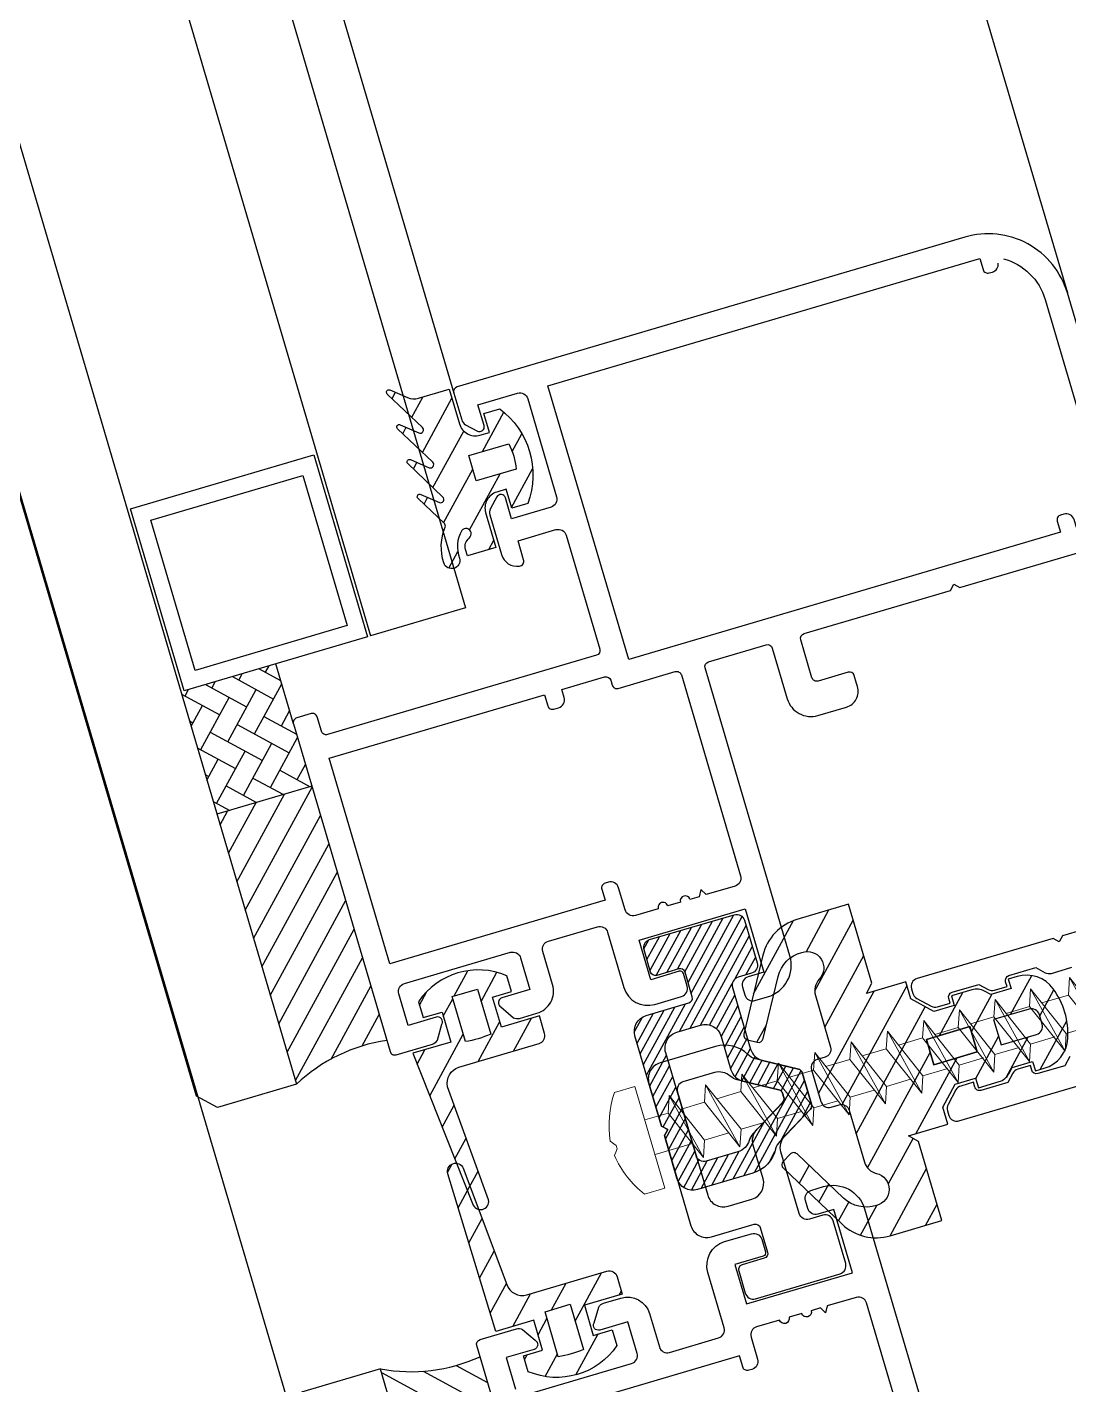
# Model space of a CAD drawing. Header units: millimetres. Extents: x 62878 to 70819, y -67946 to -61850.
# Drawn here: x 64188.28 to 64194.6, y -65670.91 to -65662.67 of the extents above; entities that cross this region are included whole.
import ezdxf

# ---------------------------------------------------------------- set-up
doc = ezdxf.new("R2010")
doc.units = ezdxf.units.MM
doc.layers.add('alan hesabı1', color=7, linetype='Continuous', plot=False)
doc.layers.add('DOGRAMA', color=171, linetype='Continuous', lineweight=0)
pattern_1 = [(61.42665841833924, (64234.8001334981, -65771.43461315526), (0.1394151397588898, -0.07592747398675415), [])]

# ---------------------------------------------------------------- blocks, each defined once
blk = doc.blocks.new('a2we')
at = {"lineweight": 5, "ltscale": 0.5}
for p, q in [((-196.0144480926461, -415.2868589025547), (-196.5925912144022, -417.2488821181558)), ((-196.0144480926461, -415.2868589025547), (-195.4639709594615, -417.7110762494052)), ((-197.5747968978259, -417.6063757508618), (-196.5747276986959, -417.2423803302317)), ((-196.5747276986959, -417.2423803302317), (-194.1582851917165, -418.2620245979042)), ((-194.1582851917165, -418.2620245979042), (-197.5747968978259, -417.6063757508618)), ((-195.1583543907882, -418.6260200186506), (-197.5747968978259, -417.6063757508618)), ((-196.8896500078097, -417.895480952812), (-197.0961171580722, -418.3448917148726)), ((-197.1143788935161, -419.7428166739272), (-197.1143788935161, -418.4283854465556)), ((-194.1582851917165, -418.2620245979042), (-195.1583543907882, -418.6260200186506)), ((-195.1583543907882, -418.6260200186506), (-194.9264251741961, -419.2953524503964)), ((-198.1144480926461, -420.1068120946153), (-197.1143788935161, -419.7428166739268)), ((-197.1143788935161, -419.7428166739268), (-193.9153324771005, -421.0399975355008)), ((-197.1143788935161, -419.7428166739268), (-193.9153324771005, -421.0399975355008)), ((-194.9154016761394, -420.634479622855), (-194.9154016761394, -419.3608343693425)), ((-194.9154016761721, -421.4039929561312), (-198.1144480926461, -420.1068120946153)), ((-193.9153324771005, -421.0399975355008), (-198.1144480926461, -420.1068120946153)), ((-197.1143788935161, -422.2969096404012), (-197.1143788935162, -420.512330007273)), ((-193.9153324771005, -421.0399975355008), (-194.9154016761721, -421.4039929561312)), ((-194.9154016761721, -423.1885725893157), (-194.9154016761721, -421.4039929561312)), ((-198.1144480926461, -422.6609050610894), (-197.1143788935161, -422.2969096404012)), ((-197.1143788935161, -422.2969096404012), (-193.9153324771005, -423.594090501975)), ((-197.1143788935161, -422.2969096404012), (-193.9153324771005, -423.594090501975)), ((-194.9154016761721, -423.9580859226053), (-198.1144480926461, -422.6609050610894)), ((-193.9153324771005, -423.594090501975), (-198.1144480926461, -422.6609050610894)), ((-197.1143788935161, -424.8510026068752), (-197.1143788935162, -423.0664229737469)), ((-193.9153324771005, -423.594090501975), (-194.9154016761721, -423.9580859226053)), ((-194.9154016761721, -425.7426655557898), (-194.9154016761721, -423.9580859226053)), ((-198.1144480926461, -425.2149980275636), (-197.1143788935161, -424.8510026068752)), ((-194.9154016761721, -426.5121788890793), (-198.1144480926461, -425.2149980275636)), ((-193.9153324771005, -426.1481834684492), (-198.1144480926461, -425.2149980275636)), ((-197.1143788935161, -424.8510026068752), (-193.9153324771005, -426.1481834684492)), ((-197.1143788935161, -424.8510026068752), (-193.9153324771005, -426.1481834684492)), ((-197.1143788935161, -427.3050955733496), (-197.1143788935162, -425.6205159402211)), ((-193.9153324771005, -426.1481834684492), (-194.9154016761721, -426.5121788890793)), ((-194.9154016761721, -428.1967585222638), (-194.9154016761721, -426.5121788890793)), ((-198.1144480926461, -427.669090994038), (-197.1143788935161, -427.3050955733496)), ((-194.9154016761721, -428.9662718555534), (-198.1144480926461, -427.669090994038)), ((-193.9153324771005, -428.6022764349236), (-198.1144480926461, -427.669090994038)), ((-197.1143788935161, -427.3050955733496), (-193.9153324771005, -428.6022764349236)), ((-197.1143788935161, -427.3050955733496), (-193.9153324771005, -428.6022764349236)), ((-197.1143788935161, -429.5591885398237), (-197.1143788935161, -428.0237477951896)), ((-193.9153324771005, -428.6022764349236), (-194.9154016761721, -428.9662718555534)), ((-198.1144480926461, -429.9231839605702), (-197.1143788935161, -429.5591885398237)), ((-197.1143788935161, -429.5591885398237), (-193.9153324771005, -430.8563694013976)), ((-197.1143788935161, -429.5591885398237), (-193.9153324771005, -430.8563694013976)), ((-194.9154016761721, -430.450851488738), (-194.9154016761721, -428.9662718555534)), ((-194.9154016761721, -431.2203648220857), (-198.1144480926461, -429.9231839605702)), ((-193.9153324771005, -430.8563694013976), (-198.1144480926461, -429.9231839605702)), ((-197.1143788935161, -431.8132815063559), (-197.1143788935161, -430.2778407616635)), ((-193.9153324771005, -430.8563694013976), (-194.9154016761721, -431.2203648220857)), ((-194.9154016761721, -432.7049444552304), (-194.9154016761721, -431.2203648220857)), ((-198.1144480926461, -432.177276926986), (-197.1143788935161, -431.8132815063559)), ((-194.9154016761721, -433.4744577885599), (-198.1144480926461, -432.177276926986)), ((-193.9153324771005, -433.1104623678716), (-198.1144480926461, -432.177276926986)), ((-197.1143788935161, -431.8132815063559), (-193.9153324771005, -433.1104623678716)), ((-197.1143788935161, -431.8132815063559), (-193.9153324771005, -433.1104623678716)), ((-197.1143788935161, -434.0673744728301), (-197.1143788935161, -432.5319337281958)), ((-193.9153324771005, -433.1104623678716), (-194.9154016761721, -433.4744577885599)), ((-194.9154016761721, -434.9590374217446), (-194.9154016761721, -433.4744577885599)), ((-198.1144480926461, -434.4313698935184), (-197.1143788935161, -434.0673744728301)), ((-194.9154016761721, -435.7285507550341), (-198.1144480926461, -434.4313698935184)), ((-193.9153324771005, -435.364555334404), (-198.1144480926461, -434.4313698935184)), ((-197.1143788935161, -434.0673744728301), (-193.9153324771005, -435.364555334404)), ((-197.1143788935161, -434.0673744728301), (-193.9153324771005, -435.364555334404)), ((-197.1143788935161, -436.3642339800811), (-197.1143788935161, -434.7860266946118)), ((-193.9153324771005, -435.364555334404), (-194.9154016761721, -435.7285507550341)), ((-194.9154016761721, -437.2558969289955), (-194.9154016761721, -435.7285507550341)), ((-198.1144480926461, -436.7282294008277), (-197.1143788935161, -436.3642339800811)), ((-194.9154016761721, -438.0254102623434), (-198.1144480926461, -436.7282294008277)), ((-193.9153324771005, -437.6614148416551), (-198.1144480926461, -436.7282294008277)), ((-197.1143788935161, -436.3642339800811), (-193.9153324771005, -437.6614148416551)), ((-197.1143788935161, -436.3642339800811), (-193.9153324771005, -437.6614148416551)), ((-197.1143788935161, -438.6610934873901), (-197.1143788935161, -437.1337473134849)), ((-193.9153324771005, -437.6614148416551), (-194.9154016761721, -438.0254102623434)), ((-198.1144480926461, -439.0250889080787), (-197.1143788935161, -438.6610934873901)), ((-197.1143788935161, -438.6610934873901), (-193.9153324771005, -439.9582743489061)), ((-197.1143788935161, -438.6610934873901), (-193.9153324771005, -439.9582743489061)), ((-194.9154016761721, -439.5527564362646), (-194.9154016761721, -438.0254102623434)), ((-194.9154016761721, -440.3222697695944), (-198.1144480926461, -439.0250889080787)), ((-193.9153324771005, -439.9582743489061), (-198.1144480926461, -439.0250889080787)), ((-197.1143788935161, -440.9579529946993), (-197.1143788935161, -439.430606820736)), ((-193.9153324771005, -439.9582743489061), (-194.9154016761721, -440.3222697695944)), ((-194.9154016761721, -441.849615943574), (-194.9154016761721, -440.3222697695944)), ((-198.1144480926461, -441.3219484153295), (-197.1143788935161, -440.9579529946993)), ((-197.1143788935161, -440.9579529946993), (-193.9153324771005, -442.2551338562151)), ((-194.9154016761721, -442.6191292769035), (-198.1144480926461, -441.3219484153295)), ((-193.9153324771005, -442.2551338562151), (-198.1144480926461, -441.3219484153295)), ((-197.1143788935161, -443.2537258831643), (-197.1143788935161, -441.7274663280053)), ((-193.9153324771005, -442.2551338562151), (-194.9154016761721, -442.6191292769035)), ((-194.9154016761721, -444.1453888320787), (-194.9154016761721, -442.6191292769035)), ((-198.1144480926461, -443.6177213039109), (-197.1143788935161, -443.2537258831643)), ((-194.9154016761721, -444.9149021654266), (-198.1144480926461, -443.6177213039109)), ((-193.9153324771005, -444.5509067447383), (-198.1144480926461, -443.6177213039109)), ((-197.1143788935161, -443.2537258831643), (-193.9153324771005, -444.5509067447383)), ((-197.1143788935161, -445.5538642814245), (-197.1143788935161, -444.0232392165685)), ((-193.9153324771005, -444.5509067447383), (-194.9154016761721, -444.9149021654266)), ((-194.9154016761721, -446.4455272302989), (-194.9154016761721, -444.9149021654266)), ((-198.1144480926461, -445.9178597020545), (-197.1143788935161, -445.5538642814245)), ((-193.9153324771005, -446.8510451429402), (-198.1144480926461, -445.9178597020545)), ((-194.9154016761721, -447.2150405636282), (-198.1144480926461, -445.9178597020545)), ((-197.1143788935161, -445.5538642814245), (-193.9153324771005, -446.8510451429402)), ((-197.1143788935161, -445.5538642814245), (-193.9153324771005, -446.8510451429402)), ((-197.1143788935161, -447.8540026795677), (-197.1143788935161, -446.3233776147298)), ((-193.9153324771005, -446.8510451429402), (-194.9154016761721, -447.2150405636282)), ((-194.9154016761721, -448.7456656284821), (-194.9154016761721, -447.2150405636282)), ((-197.1143788935161, -447.8540026795677), (-198.1144480926461, -448.2179981003141)), ((-194.9154016761721, -449.5151789618299), (-198.1144480926461, -448.2179981003141)), ((-198.1144480926461, -448.2179981003141), (-193.9153324771005, -449.1511835411412)), ((-193.9153324771005, -449.1511835411412), (-197.1143788935161, -447.8540026795677)), ((-197.1143788935161, -450.1541410778275), (-197.1143788935161, -448.6235160129718)), ((-193.9153324770423, -449.1511835411412), (-194.9154016761721, -449.5151789618299)), ((-198.1144480926461, -450.5181364984577), (-197.1143788935161, -450.1541410778275)), ((-197.1143788935161, -450.1541410778275), (-193.9153324770423, -451.4513219393434)), ((-194.9154016761723, -451.0458040266858), (-194.9154016761721, -449.5151789618299)), ((-194.9154016761721, -451.8153173600317), (-198.1144480926461, -450.5181364984577)), ((-193.9153324770423, -451.4513219393434), (-198.1144480926461, -450.5181364984577)), ((-197.1143788935161, -453.2868589025547), (-197.1143788935162, -450.9236544111328)), ((-193.9153324770423, -451.4513219393434), (-194.9154016761721, -451.8153173600317)), ((-194.9154016761721, -453.2868589025547), (-194.9154016761721, -451.8153173600317)), ((-192.7980524524961, -453.2868589025547), (-199.230843732796, -453.2868589025547)), ((-199.230843732796, -454.5827171301502), (-199.230843732796, -453.2868589025547)), ((-192.7980524524961, -454.5827171301502), (-192.7980524524961, -453.2868589025547))]:
    blk.add_line(p, q, dxfattribs=at)
blk.add_lwpolyline([(-196.4690204826777, -455.6637351848848), (-196.1125089353335, -455.3998333582319), (-195.9163872499585, -455.3998333582319), (-195.5598757026143, -455.6637351848848)], dxfattribs=at)
for centre, radius, start, end in [((-196.9143788935627, -418.4283854465556), 0.2, 155.3251238657465, 180), ((-195.115401676151, -419.3608343693425), 0.2, 0, 19.11162363728389), ((-195.6603624057317, -449.5292358589606), 6.187568978619671, 234.757305859688, 262.4904896380407), ((-196.3685337795604, -449.5292358589606), 6.187568978619673, 277.5095103619591, 305.2426941403116)]:
    blk.add_arc(centre, radius, start, end, dxfattribs=at)

msp = doc.modelspace()

# ---------------------------------------------------------------- hatches: boundary and pattern name
at = {"layer": 'DOGRAMA', "lineweight": -2}
h = msp.add_hatch(dxfattribs=at)
h.set_pattern_fill('ANSI31', color=256, scale=0.05, angle=433.5057849383392, style=0)
h.set_pattern_definition(pattern_1)
edge = h.paths.add_edge_path(flags=16)
edge.add_arc((64190.84620351657, -65665.38901606979), 0.3999999999720696, 4.889699399262383, 27.963617464893787, ccw=False)
edge.add_line((64191.24474777106, -65665.35492095003), (64191.00311208888, -65665.42616038177))
edge.add_line((64191.00311208888, -65665.42616038177), (64190.95786604519, -65665.27269118118))
edge.add_line((64190.95786604519, -65665.27269118118), (64191.19950172732, -65665.20145174947))
edge = h.paths.add_edge_path()
edge.add_arc((64190.84620351651, -65665.38901606969), 0.4999999999903611, -20.443239230721986, 53.296556061286026, ccw=False)
edge.add_line((64191.3147128499, -65665.56365571155), (64191.21879459958, -65665.5919344889))
edge.add_line((64191.21879459958, -65665.5919344889), (64191.18486006678, -65665.4768325884))
edge.add_line((64191.18486006678, -65665.4768325884), (64191.12730911657, -65665.49379985481))
edge.add_arc((64191.1555878939, -65665.58971810518), 0.1000000000071299, 106.4266584224305, 196.4266584252503)
edge.add_line((64191.05966964352, -65665.61799688252), (64191.12188295362, -65665.82901703329))
edge.add_line((64191.12188295362, -65665.82901703329), (64190.94923010292, -65665.87991883249))
edge.add_line((64190.94923010292, -65665.87991883249), (64190.93806581292, -65665.84205088807))
edge.add_arc((64191.00041267565, -65665.82366968284), 0.06499999998459835, 128.0173228915248, 196.4266583965452, ccw=False)
edge.add_arc((64190.940245785, -65665.74670754836), 0.03268943073125965, 308.0173229249576, 501.8569375548964)
edge.add_arc((64191.08798071317, -65665.82460598298), 0.1992591642334622, 150.5104368711964, 200.7763440307139)
edge.add_arc((64190.85333579849, -65665.90816139008), 0.05002797725108533, -162.60118294275355, 14.912053354129284, ccw=False)
edge.add_arc((64191.11420077985, -65665.8266035341), 0.3233450412622684, 158.040995521638, 197.3673056766212, ccw=False)
edge.add_arc((64190.79576485456, -65665.69821202806), 0.01999999996547533, 338.0409956223329, 406.4266585003317)
edge.add_line((64190.80955050508, -65665.68372217512), (64190.65013435256, -65665.53205359835))
edge.add_arc((64190.6604735905, -65665.52118620863), 0.01500000001554592, 66.42665839483561, 226.4266584128, ccw=False)
edge.add_line((64190.6664724299, -65665.50743797507), (64190.77932124912, -65665.55667789672))
edge.add_arc((64190.78731970165, -65665.53834691865), 0.01999999999619846, 246.4266584211192, 406.4266584384582)
edge.add_line((64190.80110535222, -65665.5238570657), (64190.58792104248, -65665.32103344756))
edge.add_arc((64190.59826028042, -65665.31016605784), 0.01500000001554592, 66.42665841706503, 226.4266584128, ccw=False)
edge.add_line((64190.60425911983, -65665.29641782427), (64190.71710793905, -65665.3456577459))
edge.add_arc((64190.7251063916, -65665.32732676783), 0.0200000000020181, 246.42665838291, 406.4266583795205)
edge.add_line((64190.73889204218, -65665.31283691489), (64190.52570773239, -65665.11001329675))
edge.add_arc((64190.53604697033, -65665.09914590704), 0.01500000001554592, 66.42665844253781, 226.4266584128, ccw=False)
edge.add_line((64190.54204580973, -65665.08539767347), (64190.65489462894, -65665.13463759507))
edge.add_arc((64190.66289308148, -65665.11630661701), 0.01999999998577074, 246.4266583853426, 406.4266583809883)
edge.add_line((64190.67667873204, -65665.10181676409), (64190.4634944223, -65664.89899314592))
edge.add_arc((64190.47383366023, -65664.88812575622), 0.01499999999998798, 66.42665842030851, 226.4266583946219, ccw=False)
edge.add_line((64190.47983249963, -65664.87437752266), (64190.5851235527, -65664.92031972426))
edge.add_arc((64190.62511581537, -65664.82866483391), 0.09999999998972176, 246.4266584096565, 286.4266584127923)
edge.add_line((64190.65339459267, -65664.92458308427), (64190.83909518043, -65664.86983452964))
edge.add_line((64190.83909518043, -65664.86983452964), (64190.90130849052, -65665.08085468043))
edge.add_arc((64190.99722674087, -65665.05257590312), 0.09999999999111438, 196.4266584207896, 286.4266584247883)
edge.add_line((64191.0255055182, -65665.14849415347), (64191.08305646843, -65665.13152688711))
edge.add_line((64191.08305646843, -65665.13152688711), (64191.04912193564, -65665.01642498666))
edge.add_line((64191.04912193564, -65665.01642498666), (64191.14504018604, -65664.98814620935))
h = msp.add_hatch(dxfattribs=at)
h.set_pattern_fill('AR-HBONE', color=256, scale=0.03, angle=433.5057849383392, style=0)
h.set_pattern_definition([(331.4266584183393, (64222.97700870137, -65652.44793455311), (0.1627786686581245, 0.04799067648917342), [0.359999999999998, -0.1199999999999995]), (61.42665841833924, (64223.08239337392, -65652.5053285492), (0.1627786686581245, 0.04799067648917342), [0.3599999999999978, -0.1199999999999996])])
h.paths.add_polyline_path([(64189.85782612337, -65666.7750933146), (64189.78712918012, -65666.5352976887), (64189.21161967792, -65666.70497035258), (64189.43034975176, -65667.44687675647), (64190.00585925391, -65667.27720409259)])
h = msp.add_hatch(dxfattribs=at)
h.set_pattern_fill('ANSI31', color=256, scale=0.03999999999999999, angle=433.5057849383392, style=0)
h.set_pattern_definition([(61.42665841833924, (64240.54072529321, -65790.90601797981), (0.1115321118071118, -0.06074197918940329), [])])
h.paths.add_polyline_path([(64190.05767882306, -65667.55021598129, 0.4142135623420975), (64190.09183300567, -65667.56881683638), (64190.46016408018, -65668.81815204745, 0.1532309010706403), (64189.91293335534, -65669.08374296168), (64189.50854683976, -65667.71211198145)])
h.paths.add_polyline_path([(64190.00585925391, -65667.27720409259), (64190.07627967814, -65667.51606179871, 0.4142135623575963), (64190.05767882306, -65667.55021598129), (64189.50854683976, -65667.71211198145), (64189.43034975176, -65667.44687675647)])
h = msp.add_hatch(dxfattribs=at)
h.set_pattern_fill('ANSI31', color=256, scale=0.05, angle=433.5057849383392, style=0)
h.set_pattern_definition(pattern_1)
edge = h.paths.add_edge_path(flags=16)
edge.add_arc((64194.38673717553, -65668.73434436592), 0.04999999997954169, 286.4266584175079, 376.4266584231474)
edge.add_line((64194.4346963007, -65668.72020497726), (64194.41772903431, -65668.66265402702))
edge.add_arc((64194.36976990912, -65668.67679341571), 0.05000000001076637, 16.42665845042108, 106.4266584527789)
edge.add_line((64194.35563052043, -65668.62883429053), (64194.13981445713, -65668.69246153948))
edge.add_line((64194.13981445713, -65668.69246153948), (64194.18506050083, -65668.84593074006))
edge.add_line((64194.18506050083, -65668.84593074006), (64194.40087656418, -65668.78230349108))
h.paths.add_polyline_path([(64194.04118312528, -65668.88834890602), (64193.99593708156, -65668.73487970546), (64193.73216189308, -65668.8126463431), (64193.77740793679, -65668.96611554366)], flags=16)
edge = h.paths.add_edge_path()
edge.add_arc((64194.33966610004, -65668.62311540273), 0.1999999999840948, 35.86043952424524, 106.4266584056154)
edge.add_line((64194.28310854546, -65668.431278902), (64194.22910231283, -65668.44720110888))
edge.add_line((64194.22910231283, -65668.44720110888), (64194.24606957922, -65668.50475205909))
edge.add_line((64194.24606957922, -65668.50475205909), (64194.12302155076, -65668.54102928251))
edge.add_line((64194.12302155076, -65668.54102928251), (64194.08487980132, -65668.52025674164))
edge.add_arc((64194.03705147127, -65668.60807730211), 0.09999999997978909, 61.42665842716909, 106.4266584311447)
edge.add_line((64194.00877269394, -65668.51215905177), (64193.88379661155, -65668.54900470721))
edge.add_line((64193.88379661155, -65668.54900470721), (64193.90076387792, -65668.60655565745))
edge.add_line((64193.90076387792, -65668.60655565745), (64193.77771584944, -65668.64283288083))
edge.add_line((64193.77771584944, -65668.64283288083), (64193.6389682349, -65668.56726895059))
edge.add_line((64193.6389682349, -65668.56726895059), (64193.60834676694, -65668.46340457218))
edge.add_line((64193.60834676694, -65668.46340457218), (64193.36855114102, -65668.53410151546))
edge.add_line((64193.36855114102, -65668.53410151546), (64193.40237087756, -65668.47200300165))
edge.add_line((64193.40237087756, -65668.47200300165), (64193.26097699095, -65667.9924117498))
edge.add_line((64193.26097699095, -65667.9924117498), (64192.94752347288, -65668.08482463475))
edge.add_arc((64193.03235980483, -65668.37257938588), 0.3000000000291749, 106.4266584176459, 166.4266584172446)
edge.add_line((64192.74073871432, -65668.30217242894), (64192.62543978553, -65668.77973318187))
edge.add_arc((64192.65460189454, -65668.78677387757), 0.02999999996740139, 166.4266583979106, 256.4266584184039)
edge.add_line((64192.64756119886, -65668.81593598657), (64192.70588541697, -65668.83001737799))
edge.add_arc((64192.71292611265, -65668.80085526893), 0.03000000000642266, 256.4266584444941, 346.4266584444941)
edge.add_line((64192.7420882217, -65668.80789596461), (64192.8329974652, -65668.43135572078))
edge.add_arc((64193.02741152555, -65668.47829369204), 0.200000000014042, 104.50706108386231, 166.4266584253494, ccw=False)
edge.add_arc((64193.01010189734, -65668.37914149897), 0.1000000000126574, -43.57334158209659, 109.14150601166779, ccw=False)
edge.add_arc((64193.15500042681, -65668.51699800465), 0.09999999997561247, 136.4266584274046, 196.4266584299658)
edge.add_line((64193.05908217646, -65668.54527678198), (64193.15149578393, -65668.8587327508))
edge.add_arc((64193.10353665874, -65668.87287213946), 0.05000000000951513, -73.57334158392592, 16.426658416074076, ccw=False)
edge.add_line((64193.1176760474, -65668.92083126465), (64193.06973118067, -65668.9349664496))
edge.add_arc((64193.08387056935, -65668.98292557478), 0.0500000000037874, 106.4266584527789, 196.4266584527789)
edge.add_line((64193.03591144417, -65668.99706496346), (64193.09246899878, -65669.1889014642))
edge.add_arc((64193.14042812395, -65669.17476207553), 0.04999999998857822, 196.4266584231474, 286.4266584335025)
edge.add_line((64193.15456751262, -65669.2227212007), (64193.20251237935, -65669.20858601577))
edge.add_arc((64193.21665176801, -65669.25654514095), 0.04999999999555719, 16.42665842078958, 106.42665842078961, ccw=False)
edge.add_line((64193.26461089319, -65669.24240575229), (64193.35702450068, -65669.55586172112))
edge.add_arc((64193.45294275105, -65669.52758294375), 0.1000000000215327, 196.4266584504211, 256.4266584525988)
edge.add_arc((64193.4060047798, -65669.7219970041), 0.1000000000084862, -76.28818919363698, 76.4266584041091, ccw=False)
edge.add_arc((64193.36675685333, -65669.62931269647), 0.1999999999655039, 226.4266584169804, 288.3462557578698, ccw=False)
edge.add_line((64193.22890034765, -65669.7742112259), (64192.94826155265, -65669.50721138966))
edge.add_arc((64192.92758307681, -65669.52894616907), 0.02999999998493038, 46.42665842482467, 136.4266584348923)
edge.add_line((64192.9058482974, -65669.50826769324), (64192.86449134565, -65669.55173725208))
edge.add_arc((64192.88622612506, -65669.57241572793), 0.02999999998994558, 136.4266584147571, 226.4266584046895)
edge.add_line((64192.86554764921, -65669.59415050734), (64193.22147792871, -65669.93278268518))
edge.add_arc((64193.42826268725, -65669.71543489103), 0.2999999999817483, 226.4266584143656, 286.4266584146721)
edge.add_line((64193.51309901918, -65670.00318964211), (64193.82655253726, -65669.91077675713))
edge.add_line((64193.82655253726, -65669.91077675713), (64193.68515865071, -65669.43118550532))
edge.add_line((64193.68515865071, -65669.43118550532), (64193.62306013687, -65669.39736576876))
edge.add_line((64193.62306013687, -65669.39736576876), (64193.86285576275, -65669.32666882547))
edge.add_line((64193.86285576275, -65669.32666882547), (64193.83223429486, -65669.22280444708))
edge.add_line((64193.83223429486, -65669.22280444708), (64193.9077982251, -65669.08405683252))
edge.add_line((64193.9077982251, -65669.08405683252), (64194.03084625356, -65669.04777960914))
edge.add_line((64194.03084625356, -65669.04777960914), (64194.04781351996, -65669.10533055935))
edge.add_line((64194.04781351996, -65669.10533055935), (64194.17278960239, -65669.06848490387))
edge.add_arc((64194.14451082511, -65668.97256665354), 0.09999999995496829, 286.4266584095105, 331.4266584118714)
edge.add_line((64194.23233138554, -65669.0203949836), (64194.25310392643, -65668.9822532342))
edge.add_line((64194.25310392643, -65668.9822532342), (64194.37615195488, -65668.9459760108))
edge.add_line((64194.37615195488, -65668.9459760108), (64194.39311922127, -65669.003526961))
edge.add_line((64194.39311922127, -65669.003526961), (64194.44712545385, -65668.98760475412))
edge.add_arc((64194.39056789925, -65668.79576825336), 0.2000000000138148, 286.4266584072563, 356.9928772908863)
edge.add_arc((64194.12044037213, -65668.78157779641), 0.4704999999585389, 356.9928773096548, 395.8604395436483)
at = {"layer": 'DOGRAMA', "lineweight": -2, "ltscale": 5}
h = msp.add_hatch(dxfattribs=at)
h.set_pattern_fill('ANSI31', color=256, scale=0.015, angle=433.5057849383392, style=0)
h.set_pattern_definition([(61.42665841833924, (64234.8001334981, -65771.43461315526), (0.04182454192766689, -0.02277824219602622), [])])
edge = h.paths.add_edge_path(flags=16)
edge.add_line((64192.86018953608, -65669.13897992599), (64192.86790317587, -65669.16514367505))
edge.add_arc((64192.83912770077, -65669.17362730822), 0.02999999997933355, -43.57334162453469, 16.42665837297568, ccw=False)
edge.add_line((64192.86086248016, -65669.19430578408), (64192.68140201022, -65669.38293350286))
edge.add_arc((64192.75385127495, -65669.45186175565), 0.09999999996082308, 136.4266584423592, 164.285616552985)
edge.add_arc((64192.56132651799, -65669.39769333358), 0.1000000000183304, 286.4266584160741, 344.2856165276555, ccw=False)
edge.add_line((64192.58960529531, -65669.49361158397), (64192.39758438804, -65669.55022350566))
edge.add_arc((64192.3834449994, -65669.50226438048), 0.04999999999144209, 196.4266583840848, 286.426658404795, ccw=False)
edge.add_line((64192.3354858742, -65669.51640376911), (64192.15167382161, -65668.89293514175))
edge.add_arc((64192.24759207198, -65668.8646563644), 0.1000000000133025, 106.42665843442651, 196.4266584344265, ccw=False)
edge.add_line((64192.21931329463, -65668.76873811403), (64192.36337507679, -65668.72626558102))
edge.add_arc((64192.39165385409, -65668.82218383139), 0.1000000000009572, 16.426658410434527, 106.4266584104345, ccw=False)
edge.add_line((64192.48757210447, -65668.79390505409), (64192.54732396437, -65668.99657625846))
edge.add_arc((64192.64324221473, -65668.96829748116), 0.09999999998699928, 196.4266584127923, 256.4266584143095)
edge.add_line((64192.61977322908, -65669.06550451131), (64192.83845475664, -65669.11830145017))
edge.add_arc((64192.83141406099, -65669.14746355923), 0.02999999999959229, 16.426658506264175, 76.42665849852591, ccw=False)
edge = h.paths.add_edge_path()
edge.add_line((64192.31247327763, -65668.55361273036), (64192.2686411728, -65668.40493944228))
edge.add_arc((64192.2398656977, -65668.41342307546), 0.02999999998344865, 16.42665839963339, 106.4266584168919)
edge.add_line((64192.23138206451, -65668.38464760037), (64192.09709651398, -65668.42423788864))
edge.add_arc((64192.08861288081, -65668.39546241354), 0.02999999998631252, 196.4266583690461, 286.42665836904604, ccw=False)
edge.add_line((64192.05983740571, -65668.4039460467), (64192.02024711742, -65668.2696604962))
edge.add_arc((64192.06820624262, -65668.25552110755), 0.050000000012379, 106.42665839536389, 196.4266583977216, ccw=False)
edge.add_line((64192.05406685398, -65668.20756198234), (64192.56722949343, -65668.0562705237))
edge.add_arc((64192.58136888209, -65668.1042296489), 0.05000000002347308, 16.426658411358517, 106.42665841135849, ccw=False)
edge.add_line((64192.62932800729, -65668.09009026024), (64192.70568070605, -65668.34906953626))
edge.add_arc((64192.65772158086, -65668.36320892489), 0.05000000000128493, -73.57334161591518, 16.426658384084817, ccw=False)
edge.add_line((64192.67186096949, -65668.41116805008), (64192.59033045667, -65668.4352050108))
edge.add_arc((64192.60446984533, -65668.48316413598), 0.04999999999761474, 106.4266584287869, 196.4266584231474)
edge.add_line((64192.55651072016, -65668.49730352464), (64192.6667112004, -65668.87109045098))
edge.add_arc((64192.76262945074, -65668.84281167366), 0.09999999997017747, 196.4266584243263, 256.4266584204575)
edge.add_line((64192.73916046511, -65668.9400187038), (64192.95784199267, -65668.9928156427))
edge.add_arc((64192.95080129701, -65669.02197775175), 0.02999999998715439, 16.426658487465772, 76.42665847849543, ccw=False)
edge.add_line((64192.97957677209, -65669.01349411852), (64193.03627069096, -65669.20579315057))
edge.add_arc((64193.00749521582, -65669.21427678378), 0.03000000002657371, -43.573341567064915, 16.426658433300588, ccw=False)
edge.add_line((64193.02922999526, -65669.23495525964), (64192.8431867398, -65669.43050202762))
edge.add_arc((64192.91563600448, -65669.49943028053), 0.1000000000094379, 136.4266583767938, 166.915330086479)
edge.add_arc((64192.62342503186, -65669.43151307014), 0.1999999999691947, 286.4266584219685, 346.91533013473406, ccw=False)
edge.add_line((64192.67998258649, -65669.62334957084), (64192.34408430362, -65669.72237965853))
edge.add_arc((64192.31580552631, -65669.62646140814), 0.1000000000149152, 196.4266584080767, 286.4266584080767, ccw=False)
edge.add_line((64192.21988727593, -65669.65474018545), (64192.1435345772, -65669.3957609095))
edge.add_line((64192.1435345772, -65669.3957609095), (64192.16382641913, -65669.35850180117))
edge.add_line((64192.16382641913, -65669.35850180117), (64192.12656731081, -65669.33820995924))
edge.add_line((64192.12656731081, -65669.33820995924), (64191.96537828009, -65668.79147593216))
edge.add_arc((64192.06129653046, -65668.76319715484), 0.1000000000050723, 106.42665841843191, 196.4266584184318, ccw=False)
edge.add_line((64192.03301775314, -65668.66727890447), (64192.2921814357, -65668.59087183868))
edge.add_arc((64192.28369780251, -65668.56209636356), 0.03000000000850067, 286.4266584145022, 376.4266584145022)
at = {"layer": 'DOGRAMA', "lineweight": -2}
h = msp.add_hatch(dxfattribs=at)
h.set_pattern_fill('ANSI31', color=256, scale=0.05, angle=433.5057849383392, style=0)
h.set_pattern_definition(pattern_1)
edge = h.paths.add_edge_path(flags=16)
edge.add_arc((64190.82595478607, -65668.16699251185), 0.6682513993997534, 279.5509791942479, 293.3023376247703, ccw=False)
edge.add_line((64190.9368344615, -65668.82598085042), (64190.85618505656, -65668.55242765801))
edge.add_line((64190.85618505656, -65668.55242765801), (64191.00965425719, -65668.50718161432))
edge.add_line((64191.00965425719, -65668.50718161432), (64191.09030366213, -65668.78073480673))
edge = h.paths.add_edge_path()
edge.add_line((64191.41724499643, -65668.77577139423), (64191.3861383414, -65668.67026131884))
edge.add_line((64191.3861383414, -65668.67026131884), (64191.15593454046, -65668.73813038439))
edge.add_line((64191.15593454046, -65668.73813038439), (64191.10220486363, -65668.5558857087))
edge.add_line((64191.10220486363, -65668.5558857087), (64191.21730676408, -65668.52195117592))
edge.add_line((64191.21730676408, -65668.52195117592), (64191.18902798676, -65668.42603292555))
edge.add_arc((64191.01717030413, -65668.83325391832), 0.4420000000325179, 67.11901030164918, 145.7343065315628)
edge.add_line((64190.65188578467, -65668.58439407851), (64190.68016456197, -65668.68031232888))
edge.add_line((64190.68016456197, -65668.68031232888), (64190.79526646244, -65668.64637779612))
edge.add_line((64190.79526646244, -65668.64637779612), (64190.84899613936, -65668.82862247182))
edge.add_line((64190.84899613936, -65668.82862247182), (64190.61879233846, -65668.8964915374))
edge.add_line((64190.61879233846, -65668.8964915374), (64190.98083956082, -65669.80835155498))
edge.add_arc((64191.02879868601, -65669.79421216632), 0.05000000000951513, 196.426658416074, 369.7168216240185)
edge.add_line((64191.07808138399, -65669.78577322794), (64190.82881276558, -65669.09913676619))
edge.add_arc((64190.92630758137, -65669.07689354489), 0.1000000000059586, 106.4266584127923, 192.8519288496043, ccw=False)
edge.add_line((64190.89802880407, -65668.98097529453), (64191.38342525993, -65668.83786990811))
edge.add_arc((64191.36928587124, -65668.78991078291), 0.05000000001774534, 286.4266584480633, 376.4266584480633)
h = msp.add_hatch(dxfattribs=at)
h.set_pattern_fill('ANSI31', color=256, scale=0.05, angle=433.5057849383392, style=0)
h.set_pattern_definition(pattern_1)
edge = h.paths.add_edge_path(flags=16)
edge.add_arc((64191.38951922917, -65670.07853609642), 0.6682513992469828, 279.5509791989859, 293.30233762905357, ccw=False)
edge.add_line((64191.50039890463, -65670.73752443484), (64191.41974949975, -65670.46397124245))
edge.add_line((64191.41974949975, -65670.46397124245), (64191.57321870031, -65670.41872519873))
edge.add_line((64191.57321870031, -65670.41872519873), (64191.65386810522, -65670.69227839114))
edge = h.paths.add_edge_path()
edge.add_line((64191.85753407966, -65670.25149851103), (64191.88864073467, -65670.35700858642))
edge.add_line((64191.88864073467, -65670.35700858642), (64191.65843693379, -65670.424877652))
edge.add_line((64191.65843693379, -65670.424877652), (64191.71216661068, -65670.60712232768))
edge.add_line((64191.71216661068, -65670.60712232768), (64191.82726851113, -65670.57318779493))
edge.add_line((64191.82726851113, -65670.57318779493), (64191.85554728847, -65670.66910604526))
edge.add_arc((64191.49026276902, -65670.4202462055), 0.441999999996901, 247.1190103027892, 325.7343065357086, ccw=False)
edge.add_line((64191.31840508641, -65670.82746719824), (64191.29012630905, -65670.73154894788))
edge.add_line((64191.29012630905, -65670.73154894788), (64191.40522820951, -65670.69761441511))
edge.add_line((64191.40522820951, -65670.69761441511), (64191.35149853263, -65670.5153697394))
edge.add_line((64191.35149853263, -65670.5153697394), (64191.12129473175, -65670.58323880496))
edge.add_line((64191.12129473175, -65670.58323880496), (64190.83002348024, -65669.62713380098))
edge.add_arc((64190.87798260542, -65669.61299441232), 0.05000000000253616, 23.136495239011083, 196.4266584184318, ccw=False)
edge.add_line((64190.92396117577, -65669.5933482659), (64191.18779189909, -65670.29907020128))
edge.add_arc((64191.2817603326, -65670.26486591055), 0.1000000000095889, 200.0013879887235, 286.4266584264291)
edge.add_line((64191.31003910994, -65670.36078416092), (64191.79543556581, -65670.21767877448))
edge.add_arc((64191.80957495446, -65670.26563789968), 0.05000000000745758, 16.426658397721724, 106.42665840807669, ccw=False)
h = msp.add_hatch(dxfattribs=at)
h.set_pattern_fill('ANSI31', color=256, scale=0.03999999999999999, angle=433.5057849383392, style=0)
h.set_pattern_definition([(331.4266584183393, (64166.86505662173, -65541.00690973218), (0.06074197918940329, 0.1115321118071118), [])])
h.paths.add_polyline_path([(64191.375469846, -65672.02000644842, -0.4142135623420975), (64191.39407070105, -65671.98585226579), (64191.02573962652, -65670.73651705479, -0.1532309010706403), (64190.42195134704, -65670.81027146832), (64190.82633786267, -65672.18190244854)])
h.paths.add_polyline_path([(64191.4800444528, -65672.27746500964), (64191.4096240286, -65672.03860730352, -0.4142135623575963), (64191.375469846, -65672.02000644842), (64190.82633786267, -65672.18190244854), (64190.90453495064, -65672.44713767352)])

# ---------------------------------------------------------------- linework, layer by layer
at = {"layer": 'alan hesabı1'}
msp.add_lwpolyline([(63724.95426861863, -65595.46300699344), (64131.54280300612, -65475.35181634451), (64132.28794008258, -65475.75773597493), (64579.09331549415, -66991.10609428944), (64176.60329802258, -67109.7100704219), (64175.12696321385, -67104.70251828383), (64170.38691273129, -67106.09998781179)], close=True, dxfattribs=at)
at = {"layer": 'DOGRAMA', "lineweight": -2}
for p, q in [((64161.7158547347, -65573.39221122923), (64189.91293335534, -65669.08374296168)), ((64189.30584849958, -65669.15570201281), (64161.15707158392, -65573.67839754684)), ((64168.25543146933, -65574.92715096065), (64194.58701528083, -65664.28614375439)), ((64164.14384051662, -65575.26108545615), (64190.93814818451, -65666.19595236088)), ((64163.56731136249, -65575.43243385319), (64190.36263868235, -65666.36562502479)), ((64164.7907357397, -65576.39441090391), (64190.86676246372, -65664.89295424927)), ((64190.93814818451, -65666.19595236088), (64190.36263868235, -65666.36562502479)), ((64189.89458853396, -65666.89978704008), (64189.78712918009, -65666.53529768871)), ((64190.00585925399, -65667.27720409258), (64189.43034975176, -65667.44687675647)), ((64190.00585925399, -65667.27720409258), (64189.43034975176, -65667.44687675647)), ((64189.91293335534, -65669.08374296168), (64189.43334210349, -65669.22513684824)), ((64189.43334210349, -65669.22513684825), (64189.30584849958, -65669.15570201281)), ((64190.42195134701, -65670.81027146829), (64189.94236009515, -65670.95166535488)), ((64218.63853569273, -65766.50353866002), (64190.42225820146, -65670.81106348473))]:
    msp.add_line(p, q, dxfattribs=at)
at = {"layer": 'DOGRAMA', "lineweight": -2, "ltscale": 0.5}
for points in [[(64195.23177140363, -65666.47307986276), (64194.58701528083, -65664.28614375439, 0.4142135623730951), (64193.96603014242, -65663.94794638912), (64190.88705430563, -65664.85569514096, 0.4142135623730951), (64190.86676246372, -65664.89295424927), (64190.91463560583, -65665.05533425532, 0.1991096956269791), (64190.93868417729, -65665.08509851593), (64191.00956342101, -65665.12370036324, 0.6680969080520953), (64191.0502169968, -65665.09086371947), (64191.0129710192, -65664.96452979189), (64191.25276664513, -65664.8938328486, -0.4142135623730951), (64191.31486515899, -65664.92765258515), (64191.49019357829, -65665.52234573741, -0.4142135623730951), (64191.45637384179, -65665.58444425126), (64191.21657821586, -65665.65514119455), (64191.1793294104, -65665.52879767514, 0.6680969080520438), (64191.12736432368, -65665.52326701877), (64191.08876247635, -65665.59414626248, 0.1989616347782854), (64191.08470982838, -65665.63220579668), (64191.15540959954, -65665.87201101442, 0.3728392455561729), (64191.26561340444, -65665.94270455971, 0.4568501953068724), (64191.29010303693, -65665.9045286455), (64191.25616850411, -65665.78942674503), (64191.48637230497, -65665.72155767951, -0.4142135623730951), (64191.54847081879, -65665.75537741602), (64191.75207801551, -65666.44598881867, -0.4142135623730951), (64191.73178617357, -65666.48324792698), (64190.10117591736, -65666.96398714134, -0.4142135623730951), (64190.06391680906, -65666.94369529943), (64190.03846590946, -65666.85736887412, 0.4142135623730951), (64190.00120680116, -65666.83707703218), (64189.91488037584, -65666.86252793176, 0.4142135623730951), (64189.89458853396, -65666.89978704008), (64190.47995922437, -65668.8852948227, 0.4142135623730951), (64190.51721833269, -65668.90558666458), (64190.73714928896, -65668.84074625607, 0.1989616347783402), (64190.76692314137, -65668.81669485675), (64190.79505951887, -65668.72067911083, 0.6680475602943508), (64190.76022410433, -65668.6775601314), (64190.58990206713, -65668.72777475625), (64190.53334451249, -65668.53593825555, -0.4142135623730951), (64190.56716424903, -65668.47383974168), (64191.2098165265, -65668.28437193368, -0.4142135623730951), (64191.27191504032, -65668.3181916702), (64191.32847259495, -65668.51002817095), (64191.15815055779, -65668.56024279581, 0.6680475602943992), (64191.15227826694, -65668.61536328837), (64191.2280117627, -65668.68075594629, 0.1991096956271691), (64191.26606170509, -65668.68481142221), (64191.3708907609, -65668.65390554648, 0.4142135623730951), (64191.46558602323, -65668.4800297077), (64191.40620059085, -65668.27860138196, -0.4142135623730951), (64191.44002032738, -65668.21650286812), (64191.73736690354, -65668.12883865845, -0.4142135623730951), (64191.79946541735, -65668.16265839494), (64191.89844113794, -65668.49837227123, 0.4142135623730951), (64192.08473667949, -65668.59983148084), (64192.24779770508, -65668.55175755938, 0.4142135623730951), (64192.28161744161, -65668.48965904553), (64192.25899441979, -65668.41292444525, 0.4142135623730951), (64192.23415501424, -65668.39939655064), (64192.0615021636, -65668.4502983498), (64191.99080522027, -65668.21050272386), (64192.63345749774, -65668.02103491587), (64192.74657260704, -65668.40470791732), (64192.65065435666, -65668.43298669465, 0.4142135623730951), (64192.6168346201, -65668.49508520849), (64192.63097400878, -65668.54304433368, 0.4142135623730951), (64192.69307252263, -65668.57686407022), (64192.7698071229, -65668.55424104835, 0.4142135623730951), (64192.90508606901, -65668.30584699297), (64192.39041232185, -65666.56013483628, -0.4142135623730951), (64192.41070416375, -65666.522875728), (64192.76080577762, -65666.41965819079, -0.4142135623730951), (64192.7980648859, -65666.43995003271), (64192.88855697333, -65666.74688843389, 0.4142135623730951), (64193.07485251487, -65666.84834764343), (64193.24750536552, -65666.79744584429, 0.4142135623730951), (64193.31514483857, -65666.67324881663), (64193.30948908313, -65666.65406516653), (64193.29534969446, -65666.60610604136, 0.4142135623730951), (64193.25809058613, -65666.58581419945), (64193.07584591045, -65666.63954387633, -0.4142135623730951), (64193.03858680215, -65666.61925203442), (64192.97071773659, -65666.38904823354, -0.4142135623730951), (64192.99100957851, -65666.35178912526), (64193.87825339439, -65666.09021043507), (64193.8985452363, -65666.05295132677), (64193.93580434459, -65666.07324316868), (64194.82304816048, -65665.81166447852, -0.4142135623730951)], [(64194.19948984309, -65664.07950907045, -0.2621398995659221), (64194.45272973034, -65664.32573404264), (64194.82883746867, -65665.6014467725, -0.4142135623730951), (64194.79501773208, -65665.66354528636), (64194.64154853151, -65665.70879133005), (64194.62740914289, -65665.66083220487, 0.4142135623730951), (64194.56531062902, -65665.62701246832), (64194.54612697898, -65665.63266822381, 0.4142135623730951), (64194.52583513702, -65665.6699273321), (64194.54563028114, -65665.73707010738), (64191.92706204608, -65666.50908072808), (64191.43783919854, -65664.84969499675), (64194.05640743353, -65664.07768437601), (64194.07620257773, -65664.14482715128, 0.4142135623730951), (64194.113461686, -65664.16511899317), (64194.13264533605, -65664.15946323774, 0.3618128521052944), (64194.16823297559, -65664.10628657798)], [(64196.28446595214, -65667.67442668509), (64194.55793744556, -65668.18344467676), (64194.53764560362, -65668.22070378507), (64194.50038649533, -65668.20041194314), (64193.67548954216, -65668.44360942807, 0.4142135623730951), (64193.64166980568, -65668.50570794192), (64193.64995246779, -65668.533801747, 0.1989123673795887), (64193.67399742793, -65668.56357263858), (64193.76181798838, -65668.61140096864, 0.1989123673797732), (64193.79987154209, -65668.61544981359), (64193.87592447238, -65668.59302776284), (64193.8674408392, -65668.56425228772, -0.4142135623730951), (64193.88773268108, -65668.52699317942), (64194.05079370671, -65668.47891925798), (64194.1071236897, -65668.50959737031, 0.1989123673797732), (64194.14517724342, -65668.51364621526), (64194.2212301737, -65668.49122416449), (64194.21274654051, -65668.46244868937, -0.4142135623729841), (64194.23303838244, -65668.42518958107), (64194.39609940806, -65668.37711565965), (64194.45242939102, -65668.40779377197, 0.1989123673797501), (64194.49048294475, -65668.41184261692), (64194.61449500021, -65668.37528117748, -0.4142135623729288)], [(64194.60210593977, -65668.9154788289), (64194.57142782739, -65668.97180881191), (64194.40836680181, -65669.01988273337, -0.4142135623736503), (64194.37110769346, -65668.99959089141), (64194.36262406028, -65668.97081541632), (64194.28657112999, -65668.99323746712, 0.1989123673797502), (64194.2568002384, -65669.01728242724), (64194.22612212608, -65669.07361241024), (64194.06306110047, -65669.12168633168, -0.4142135623732063), (64194.02580199215, -65669.10139448974), (64194.01731835896, -65669.07261901464), (64193.94126542869, -65669.09504106543, 0.1989123673796753), (64193.91149453708, -65669.11908602559), (64193.86366620701, -65669.20690658604, 0.1989123673797207), (64193.85961736211, -65669.24496013972), (64193.86790002418, -65669.27305394485, 0.4142135623730951), (64193.92999853803, -65669.30687368136), (64194.75489549118, -65669.06367619646)], [(64191.30241245926, -65670.96771425124), (64191.94506473673, -65670.77824644322, 0.4142135623730951), (64191.97888447328, -65670.7161479294), (64191.92232691863, -65670.52431142864), (64191.75200488146, -65670.57452605353, -0.6680475602943992), (64191.71716946684, -65670.53140707403), (64191.74531543618, -65670.4353885003, -0.1991096956271691), (64191.77507969681, -65670.41133992882), (64191.87990875261, -65670.3804340531, -0.4142135623730951), (64192.05378459139, -65670.47512931538), (64192.11317002375, -65670.67655764116, 0.4142135623730951), (64192.17526853758, -65670.71037737768), (64192.47261511375, -65670.62271316798, 0.4142135623730951), (64192.50643485027, -65670.56061465414), (64192.40745912964, -65670.22490077786, -0.4142135623730951), (64192.50891833923, -65670.03860523635), (64192.67197936484, -65669.9905313149, -0.4142135623730951), (64192.73407787868, -65670.02435105143), (64192.75670090053, -65670.10108565172, -0.4142135623730951), (64192.74317300595, -65670.12592505725), (64192.57052015526, -65670.17682685643), (64192.64121709856, -65670.41662248236), (64193.28386937602, -65670.22715467431), (64193.17075426675, -65669.84348167285), (64193.07483601639, -65669.87176045017, -0.4142135623730951), (64193.01273750251, -65669.83794071364), (64192.99859811387, -65669.78998158847, -0.4142135623730951), (64193.0324178504, -65669.72788307462), (64193.10915245073, -65669.70526005277, -0.4142135623730951), (64193.35754650609, -65669.84053899885), (64193.87222025321, -65671.58625115556, 0.4142135623730951)], [(64191.5913151729, -65672.65488206214), (64191.00594448245, -65670.66937427949, -0.4142135623730951), (64191.02623632439, -65670.6321151712), (64191.24616728064, -65670.5672747627, -0.1989616347783402), (64191.28422681483, -65670.57132741073), (64191.35995071881, -65670.63672289655, -0.6680475602943508), (64191.35407842797, -65670.6918433891), (64191.18375639075, -65670.74205801397), (64191.24031394542, -65670.93389451473, 0.4142135623730951)]]:
    msp.add_lwpolyline(points, format="xyb", dxfattribs=at)
at = {"layer": 'DOGRAMA', "lineweight": -2}
for points in [[(64191.14504018604, -65664.98814620935, -0.3333333333332296), (64191.3147128499, -65665.56365571155), (64191.21879459958, -65665.5919344889), (64191.18486006678, -65665.4768325884), (64191.12730911657, -65665.49379985481, 0.4142135623730951), (64191.05966964352, -65665.61799688252), (64191.12188295362, -65665.82901703329), (64190.94923010292, -65665.87991883249), (64190.93806581292, -65665.84205088807, -0.3076847592325949), (64190.96037919545, -65665.7724610853, 1.128701775595035), (64190.91453649419, -65665.72651766853, 0.2229122392588673), (64190.90167893176, -65665.89528738629, -0.9785310008372164), (64190.80559677618, -65665.9231208104, -0.1732976222504512), (64190.81431388755, -65665.70569088984, 0.3075716929246892), (64190.80955050508, -65665.68372217512), (64190.65013435256, -65665.53205359835, -0.8390996311771624), (64190.6664724299, -65665.50743797507), (64190.77932124912, -65665.55667789672, 0.8390996311772869), (64190.80110535222, -65665.5238570657), (64190.58792104248, -65665.32103344756, -0.8390996311771624), (64190.60425911983, -65665.29641782427), (64190.71710793905, -65665.3456577459, 0.839099631177325), (64190.73889204218, -65665.31283691489), (64190.52570773239, -65665.11001329675, -0.8390996311769768), (64190.54204580973, -65665.08539767347), (64190.65489462894, -65665.13463759507, 0.8390996311770358), (64190.67667873204, -65665.10181676409), (64190.4634944223, -65664.89899314592, -0.8390996311781366), (64190.47983249963, -65664.87437752266), (64190.5851235527, -65664.92031972426, 0.1763269807084491), (64190.65339459267, -65664.92458308427), (64190.83909518043, -65664.86983452964), (64190.90130849052, -65665.08085468043, 0.4142135623728453), (64191.0255055182, -65665.14849415347), (64191.08305646843, -65665.13152688711), (64191.04912193564, -65665.01642498666)], [(64191.19950172732, -65665.20145174947, -0.1010205144335734), (64191.24474777106, -65665.35492095003), (64191.00311208888, -65665.42616038177), (64190.95786604519, -65665.27269118118)], [(64191.19950172732, -65665.20145174947, -0.1010205144335734), (64191.24474777106, -65665.35492095003), (64191.0031120889, -65665.42616038179), (64190.95786604519, -65665.27269118118)], [(64194.50175536289, -65668.5059528197, 0.3180171180317411), (64194.28310854546, -65668.431278902), (64194.22910231283, -65668.44720110888), (64194.24606957922, -65668.50475205909), (64194.12302155076, -65668.54102928251), (64194.08487980132, -65668.52025674164, 0.198912367379756), (64194.00877269394, -65668.51215905177), (64193.88379661155, -65668.54900470721), (64193.90076387792, -65668.60655565745), (64193.77771584944, -65668.64283288083), (64193.6389682349, -65668.56726895059), (64193.60834676694, -65668.46340457218), (64193.36855114102, -65668.53410151546), (64193.40237087756, -65668.47200300165), (64193.26097699095, -65667.9924117498), (64192.94752347288, -65668.08482463475, 0.2679491924317952), (64192.74073871432, -65668.30217242894), (64192.62543978553, -65668.77973318187, 0.4142135623735607), (64192.64756119886, -65668.81593598657), (64192.70588541697, -65668.83001737799, 0.4142135623726812), (64192.7420882217, -65668.80789596461), (64192.8329974652, -65668.43135572078, -0.2769467766270159), (64192.97731166237, -65668.28467033674, -0.7863209524829787), (64193.08255116209, -65668.44806975183, 0.2679491924310053), (64193.05908217646, -65668.54527678198), (64193.15149578393, -65668.8587327508, -0.4142135623730951), (64193.1176760474, -65668.92083126465), (64193.06973118067, -65668.9349664496, 0.4142135623730951), (64193.03591144417, -65668.99706496346), (64193.09246899878, -65669.1889014642, 0.4142135623730951), (64193.15456751262, -65669.2227212007), (64193.20251237935, -65669.20858601577, -0.4142135623730133), (64193.26461089319, -65669.24240575229), (64193.35702450068, -65669.55586172112, 0.2679491924310054), (64193.42947376546, -65669.62478997394, -0.7863209524829787), (64193.42970862117, -65669.81914703191, -0.2769467766270156), (64193.22890034765, -65669.7742112259), (64192.94826155265, -65669.50721138966, 0.4142135623726812), (64192.9058482974, -65669.50826769324), (64192.86449134565, -65669.55173725208, 0.4142135623735606), (64192.86554764921, -65669.59415050734), (64193.22147792871, -65669.93278268518, 0.2679491924317952), (64193.51309901918, -65670.00318964211), (64193.82655253726, -65669.91077675713), (64193.68515865071, -65669.43118550532), (64193.62306013687, -65669.39736576876), (64193.86285576275, -65669.32666882547), (64193.83223429486, -65669.22280444708), (64193.9077982251, -65669.08405683252), (64194.03084625356, -65669.04777960914), (64194.04781351996, -65669.10533055935), (64194.17278960239, -65669.06848490387, 0.1989123673796753), (64194.23233138554, -65669.0203949836), (64194.25310392643, -65668.9822532342), (64194.37615195488, -65668.9459760108), (64194.39311922127, -65669.003526961), (64194.44712545385, -65668.98760475412, 0.3180171180316094), (64194.59029250344, -65668.8062602734, 0.1712365548905719)], [(64191.41724499643, -65668.77577139423), (64191.3861383414, -65668.67026131884), (64191.15593454046, -65668.73813038439), (64191.10220486363, -65668.5558857087), (64191.21730676408, -65668.52195117592), (64191.18902798676, -65668.42603292555, 0.3571428571427583), (64190.65188578467, -65668.58439407851), (64190.68016456197, -65668.68031232888), (64190.79526646244, -65668.64637779612), (64190.84899613936, -65668.82862247182), (64190.61879233846, -65668.8964915374), (64190.98083956082, -65669.80835155498, 0.9430953754055073), (64191.07808138399, -65669.78577322794), (64190.82881276558, -65669.09913676619, -0.3960555621610378), (64190.89802880407, -65668.98097529453), (64191.38342525993, -65668.83786990811, 0.4142135623731011)], [(64191.09030366213, -65668.78073480673, -0.0600737299861167), (64190.9368344615, -65668.82598085042), (64190.85618505656, -65668.55242765801), (64191.00965425719, -65668.50718161432)], [(64194.40087656418, -65668.78230349108, 0.4142135623730951), (64194.4346963007, -65668.72020497726), (64194.41772903431, -65668.66265402702, 0.4142135623730951), (64194.35563052043, -65668.62883429053), (64194.13981445713, -65668.69246153948), (64194.18506050083, -65668.84593074006)], [(64191.85753407966, -65670.25149851103), (64191.88864073467, -65670.35700858642), (64191.65843693379, -65670.424877652), (64191.71216661068, -65670.60712232768), (64191.82726851113, -65670.57318779493), (64191.85554728847, -65670.66910604526, -0.3571428571427583), (64191.31840508641, -65670.82746719824), (64191.29012630905, -65670.73154894788), (64191.40522820951, -65670.69761441511), (64191.35149853263, -65670.5153697394), (64191.12129473175, -65670.58323880496), (64190.83002348024, -65669.62713380098, -0.9430953754055073), (64190.92396117577, -65669.5933482659), (64191.18779189909, -65670.29907020128, 0.3960555621610378), (64191.31003910994, -65670.36078416092), (64191.79543556581, -65670.21767877448, -0.4142135623731011)], [(64191.65386810522, -65670.69227839114, -0.0600737299861167), (64191.50039890463, -65670.73752443484), (64191.41974949975, -65670.46397124245), (64191.57321870031, -65670.41872519873)]]:
    msp.add_lwpolyline(points, format="xyb", close=True, dxfattribs=at)
for points in [[(64189.23080332801, -65666.69931459714), (64188.90559738884, -65665.59625471792), (64190.01824909314, -65665.26822090104), (64190.34345503226, -65666.37128078025)], [(64189.29844280104, -65666.57511756943), (64189.02979441652, -65665.66389419095), (64189.95060962009, -65665.39241792874), (64190.21925800454, -65666.30364130718)], [(64194.04118312528, -65668.88834890602), (64193.99593708156, -65668.73487970546), (64193.73216189308, -65668.8126463431), (64193.77740793679, -65668.96611554366)], [(64193.99593708156, -65668.73487970546), (64194.04118312528, -65668.88834890602), (64193.77740793679, -65668.96611554366), (64193.73216189308, -65668.8126463431)]]:
    msp.add_lwpolyline(points, close=True, dxfattribs=at)
at = {"layer": 'DOGRAMA', "linetype": 'ByBlock', "lineweight": -2}
msp.add_lwpolyline([(64192.29848866819, -65667.96340781114, 0.9999999999999998), (64192.2409377179, -65667.98037507753), (64192.16420311763, -65668.00299809937, 0.9999999999999998), (64192.10665216744, -65668.01996536578), (64191.96757070442, -65668.06096959284, -0.4142135623730951), (64191.90547219053, -65668.02714985634), (64191.86588190227, -65667.89286430585, 0.4142135623730951), (64191.8037833885, -65667.8590445693), (64191.78459973836, -65667.86470032478, 0.4142135623730951), (64191.7643078965, -65667.90195943307), (64191.78410304061, -65667.96910220831), (64190.47961483563, -65668.35369357982), (64190.11199073048, -65667.10675632505), (64191.41647893547, -65666.72216495358), (64191.43627407959, -65666.7893077288, 0.4142135623730951), (64191.47353318791, -65666.8095995707), (64191.50230866301, -65666.80111593753, 0.4142135623730951), (64191.53612839956, -65666.73901742368), (64191.52198901089, -65666.69105829853), (64191.78096828692, -65666.61470559977, -0.4142135623730951), (64191.81822739519, -65666.63499744167), (64191.82671102839, -65666.66377291679, 0.4142135623730951), (64191.86397013668, -65666.6840647587), (64192.20927583802, -65666.58226116037, -0.4142135623730951), (64192.24653494631, -65666.60255300226), (64192.6056754182, -65667.82071478193, -0.4142135623730951), (64192.57185568171, -65667.88281329577), (64192.39626773258, -65667.93458042554), (64192.36447733308, -65667.90433585412), (64192.35417880433, -65667.94698915303)], format="xyb", close=True, dxfattribs=at)
at = {"layer": 'DOGRAMA', "lineweight": -2, "ltscale": 0.5}
for points in [[(64192.31247327763, -65668.55361273036), (64192.2686411728, -65668.40493944228, 0.4142135623730951), (64192.23138206451, -65668.38464760037), (64192.09709651398, -65668.42423788864, -0.4142135623730951), (64192.05983740571, -65668.4039460467), (64192.02024711742, -65668.2696604962, -0.4142135623730951), (64192.05406685398, -65668.20756198234), (64192.56722949343, -65668.0562705237, -0.4142135623730951), (64192.62932800729, -65668.09009026024), (64192.70568070605, -65668.34906953626, -0.4142135623730951), (64192.67186096949, -65668.41116805008), (64192.59033045667, -65668.4352050108, 0.4142135623730951), (64192.55651072016, -65668.49730352464), (64192.6667112004, -65668.87109045098, 0.2679491924311303), (64192.73916046511, -65668.9400187038), (64192.95784199267, -65668.9928156427, -0.2679491924310549), (64192.97957677209, -65669.01349411852), (64193.03627069096, -65669.20579315057, -0.2679491924311364), (64193.02922999526, -65669.23495525964), (64192.8431867398, -65669.43050202762, 0.1338222992157564), (64192.81823234694, -65669.47679121034, -0.2702358223096737), (64192.67998258649, -65669.62334957084), (64192.34408430362, -65669.72237965853, -0.4142135623730951), (64192.21988727593, -65669.65474018545), (64192.1435345772, -65669.3957609095), (64192.16382641913, -65669.35850180117), (64192.12656731081, -65669.33820995924), (64191.96537828009, -65668.79147593216, -0.4142135623730951), (64192.03301775314, -65668.66727890447), (64192.2921814357, -65668.59087183868, 0.4142135623731091)], [(64192.86018953608, -65669.13897992599), (64192.86790317587, -65669.16514367505, -0.2679491924311364), (64192.86086248016, -65669.19430578408), (64192.68140201022, -65669.38293350286, 0.1221599187188834), (64192.65758889649, -65669.42477754464, -0.2579611168298657), (64192.58960529531, -65669.49361158397), (64192.39758438804, -65669.55022350566, -0.4142135623730951), (64192.3354858742, -65669.51640376911), (64192.15167382161, -65668.89293514175, -0.4142135623730951), (64192.21931329463, -65668.76873811403), (64192.36337507679, -65668.72626558102, -0.4142135623730951), (64192.48757210447, -65668.79390505409), (64192.54732396437, -65668.99657625846, 0.2679491924311186), (64192.61977322908, -65669.06550451131), (64192.83845475664, -65669.11830145017, -0.2679491924310675)], [(64192.7253044534, -65669.95388699372), (64192.76913655824, -65670.1025602818, -0.4142135623730951), (64192.74884471629, -65670.13981939011), (64192.61455916576, -65670.17940967833, 0.4142135623730951), (64192.59426732391, -65670.21666878664), (64192.63385761211, -65670.35095433715, 0.4142135623730951), (64192.69595612596, -65670.3847740737), (64193.20911876544, -65670.23348261505, 0.4142135623730951), (64193.24293850195, -65670.17138410121), (64193.16658580321, -65669.91240482521, 0.4142135623730951), (64193.10448728939, -65669.87858508868), (64193.02295677657, -65669.9026220494, -0.4142135623730951), (64192.9608582627, -65669.86880231286), (64192.85065778248, -65669.49501538655, -0.2679491924311303), (64192.8741267681, -65669.39780835637), (64193.02919102221, -65669.23482306764, 0.2679491924310549), (64193.0362317179, -65669.2056609586), (64192.979537799, -65669.01336192653, 0.2679491924311364), (64192.95780301961, -65668.99268345069), (64192.69543292319, -65668.92933864925, -0.1338222992157564), (64192.64935825574, -65668.9039903716, 0.2702358223096737), (64192.45371339493, -65668.85587137593), (64192.11781511203, -65668.95490146358, 0.4142135623730951), (64192.05017563898, -65669.07909849126), (64192.12652833775, -65669.33807776724), (64192.16378744604, -65669.35836960917), (64192.14349560411, -65669.39562871748), (64192.3046846348, -65669.94236274455, 0.4142135623730951), (64192.42888166253, -65670.01000221763), (64192.68804534508, -65669.93359515182, -0.4142135623731091)], [(64192.8678642028, -65669.16501148306), (64192.86015056298, -65669.13884773401, 0.2679491924311364), (64192.83841578356, -65669.11816925814), (64192.58532915229, -65669.05706579163, -0.1221599187188834), (64192.5426246755, -65669.03483257598, 0.2579611168298657), (64192.44817243568, -65669.01388814014), (64192.25615152837, -65669.0705000618, 0.4142135623730951), (64192.22233179185, -65669.13259857566), (64192.4061438444, -65669.75606720305, 0.4142135623730951), (64192.53034087208, -65669.82370667609), (64192.67440265421, -65669.78123414307, 0.4142135623730951), (64192.74204212726, -65669.65703711538), (64192.68229026737, -65669.454365911, -0.2679491924311186), (64192.70575925303, -65669.35715888087), (64192.8608235071, -65669.19417359211, 0.2679491924310675)]]:
    msp.add_lwpolyline(points, format="xyb", close=True, dxfattribs=at)
at = {"layer": 'DOGRAMA', "linetype": 'ByBlock', "lineweight": -2}
msp.add_lwpolyline([(64193.72834287767, -65671.62866932154), (64193.36920240576, -65670.41050754186, 0.4142135623730951), (64193.30710389194, -65670.37668780534), (64193.1315159428, -65670.4284549351), (64193.12121741406, -65670.47110823396), (64193.08942701451, -65670.44086366259), (64193.0337368784, -65670.45728232071, -0.9999999999999998), (64192.97618592819, -65670.47424958709), (64192.89945132785, -65670.49687260893, -0.9999999999999998), (64192.84190037764, -65670.51383987533), (64192.70281891456, -65670.55484410243, 0.4142135623730951), (64192.66899917809, -65670.61694261628), (64192.70858946635, -65670.75122816679, -0.4142135623730951), (64192.67476972978, -65670.81332668064), (64192.65558607971, -65670.8189824361, -0.4142135623730951), (64192.61832697143, -65670.7986905942), (64192.59853182728, -65670.73154781891), (64191.29404362231, -65671.1161391904)], format="xyb", dxfattribs=at)
at = {"layer": 'DOGRAMA', "lineweight": -2}
for centre, start, end in [((64190.60969267085, -65669.82280478485), 98.46553511375126, 133.3124261373018), ((64190.60633870311, -65669.81142852514), 259.5408907001681, 294.3877817226763)]:
    msp.add_arc(centre, 1.015719411173231, start, end, dxfattribs=at)

# ---------------------------------------------------------------- block references
at = {"layer": 'DOGRAMA', "linetype": 'ByBlock', "lineweight": -2, "xscale": -0.09999999999204405, "yscale": 0.09999999999854481, "zscale": 0.1, "rotation": 286.4266584109327}
msp.add_blockref('a2we', (64229.99168752373, -65637.7860218954), dxfattribs=at)

doc.saveas('drawing.dxf')
